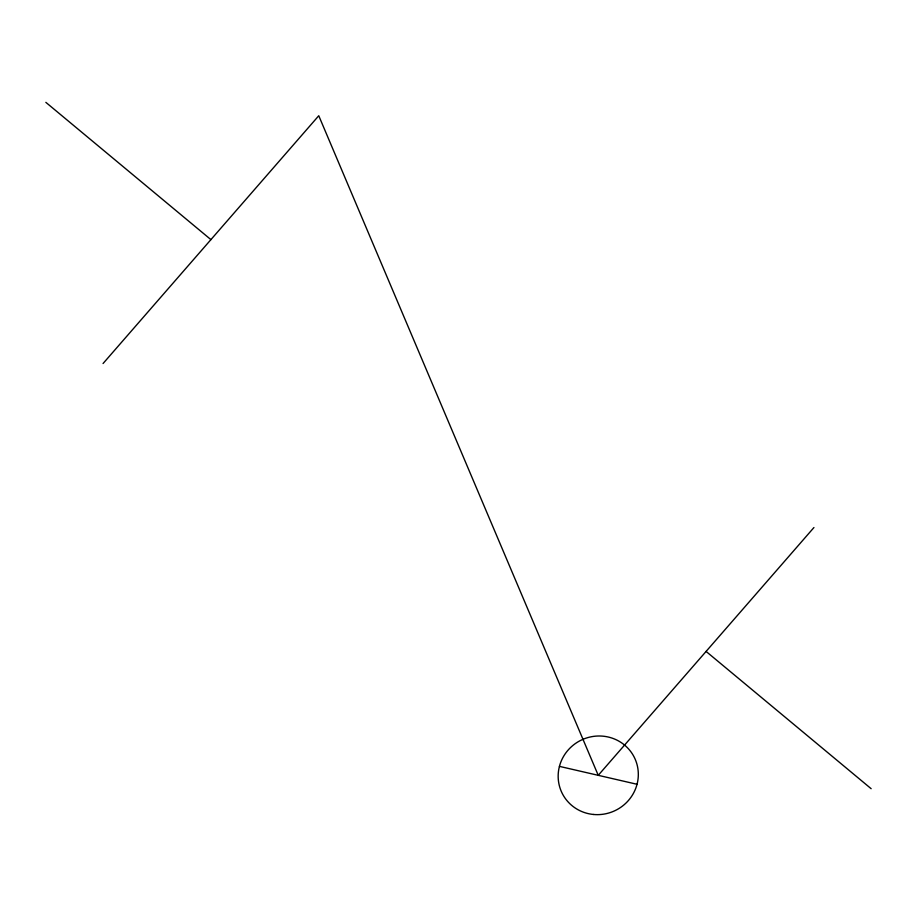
<?xml version="1.0" encoding="UTF-8"?>
<svg xmlns="http://www.w3.org/2000/svg" width="917" height="917" viewBox="0 0 917 917"><rect width="100%" height="100%" fill="white"/><g stroke="black" fill="none" stroke-linecap="round" stroke-linejoin="round"><path stroke-width="1.38" d="M103.059 363.522L318.761 115.725L598.239 775.323L813.941 527.527M559.427 766.371L637.04 784.276M45.85 102.36L210.91 239.624M706.09 651.425L871.15 788.7M593.471 814.468A40.302 39.11 -25.4 0 0 635.091 759.012A40.302 39.11 -25.4 0 0 566.144 752.502A40.302 39.11 -25.4 0 0 593.471 814.468"/></g></svg>
